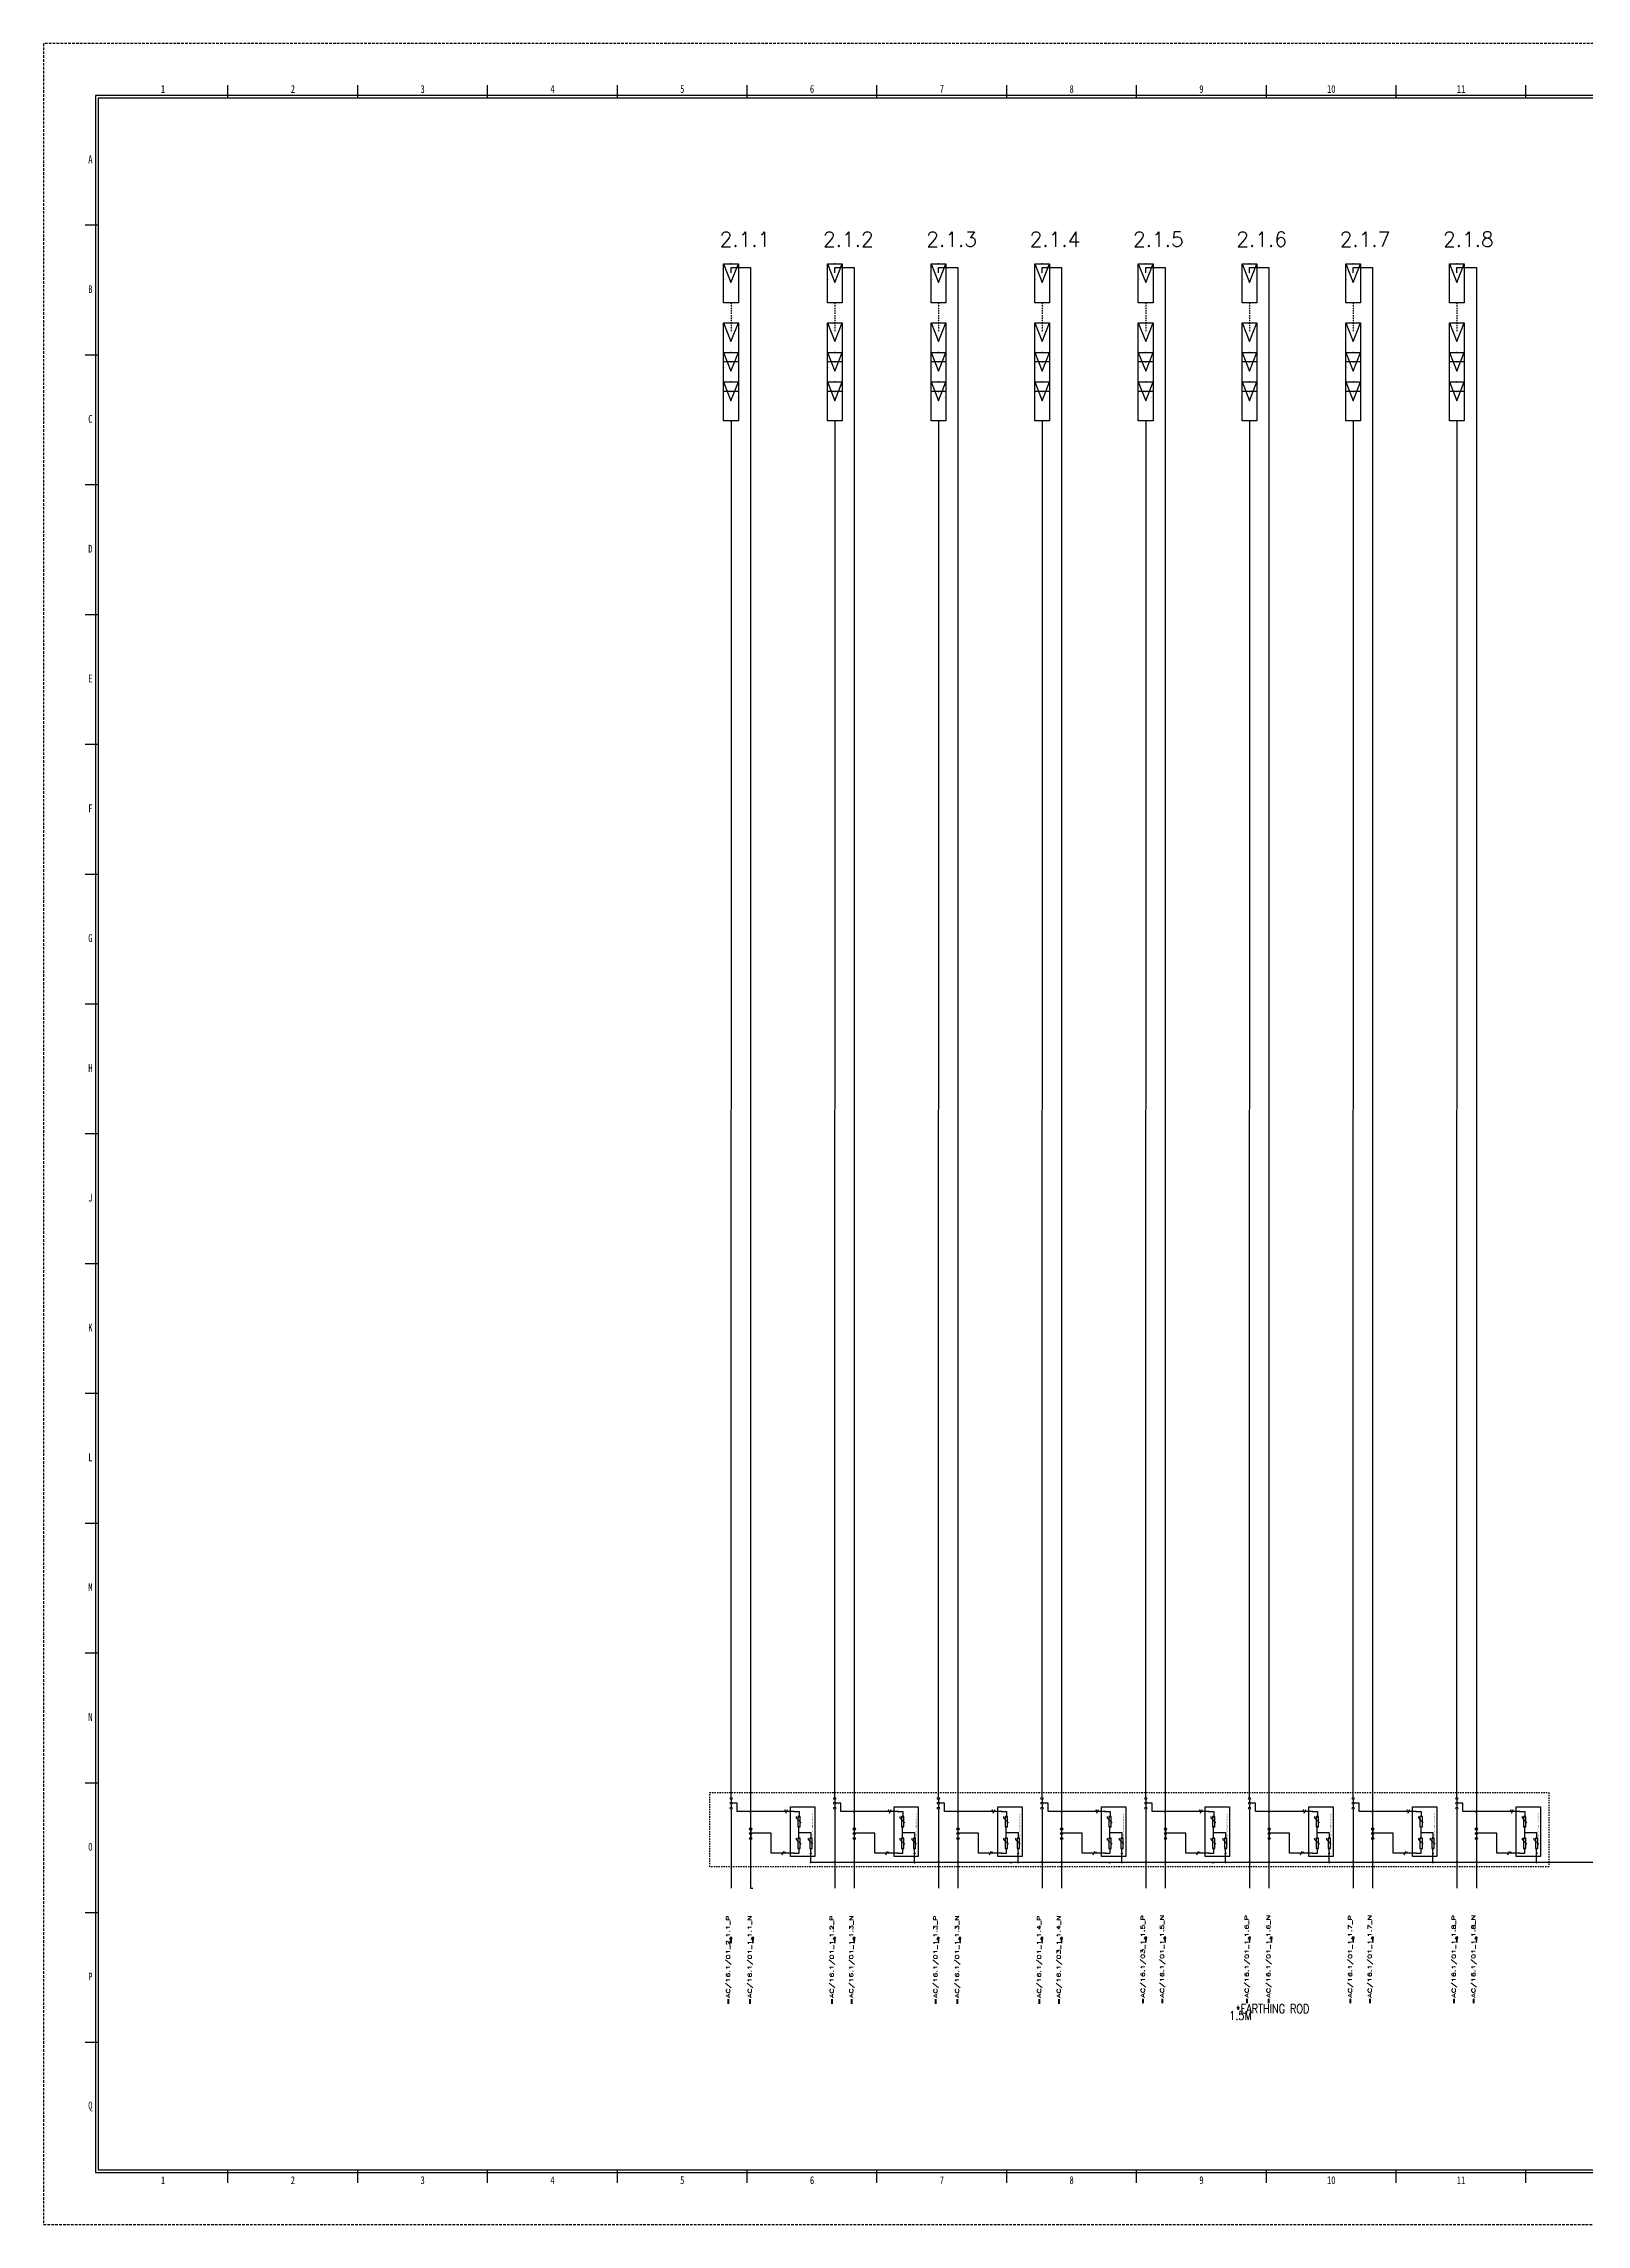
# Model space of a CAD drawing. Header units: inches. Extents: x 6 to 1968, y -75 to 125.
# Drawn here: x 1363.6 to 1505.1, y -75.2 to 124.9 of the extents above; entities that cross this region are included whole.
import ezdxf
from ezdxf.enums import TextEntityAlignment as Align

# ---------------------------------------------------------------- set-up
doc = ezdxf.new("R2010")
doc.units = ezdxf.units.IN
doc.header["$MEASUREMENT"] = 0
doc.linetypes.add('DASHEDX2', pattern=[1.5, 1, -0.5])
doc.linetypes.add('HIDDEN2', pattern=[0.1875, 0.125, -0.0625])
for name, color, linetype in [('COMMENT', 4, 'Continuous'), ('DESC', 1, 'Continuous'), ('GRN_10AWG', 3, 'Continuous'), ('GRN_12AWG', 3, 'Continuous'), ('GRY_20AWG', 9, 'Continuous'), ('LOCBOX', 92, 'HIDDEN2'), ('MISC', 2, 'Continuous'), ('RED_12AWG', 1, 'Continuous'), ('SYMS', 7, 'Continuous'), ('TAGS', 51, 'Continuous'), ('Title Block', 7, 'Continuous'), ('WIREREF', 61, 'Continuous'), ('ZUWAKU', 7, 'Continuous')]:
    doc.layers.add(name, color=color, linetype=linetype)
doc.styles.add('WD', font='romans.shx')
doc.styles.add('WD_IEC', font='isocp2.shx', dxfattribs={"width": 0.9, "height": 4})

# ---------------------------------------------------------------- blocks, each defined once
blk = doc.blocks.new('JIS_border_a0')
at = {"layer": 'ZUWAKU'}
for p, q in [((71, 819), (71, 824)), ((121, 819), (121, 824)), ((171, 819), (171, 824)), ((221, 819), (221, 824)), ((271, 819), (271, 824)), ((321, 819), (321, 824)), ((371, 819), (371, 824)), ((421, 819), (421, 824)), ((471, 819), (471, 824)), ((521, 819), (521, 824)), ((571, 819), (571, 824)), ((21, 770), (16, 770)), ((21, 720), (16, 720)), ((21, 670), (16, 670)), ((21, 620), (16, 620)), ((21, 570), (16, 570)), ((21, 520), (16, 520)), ((21, 470), (16, 470)), ((21, 420), (16, 420)), ((21, 370), (16, 370)), ((21, 320), (16, 320)), ((21, 270), (16, 270)), ((21, 220), (16, 220)), ((21, 170), (16, 170)), ((21, 120), (16, 120)), ((21, 70), (16, 70)), ((71, 16), (71, 21)), ((121, 16), (121, 21)), ((171, 16), (171, 21)), ((221, 16), (221, 21)), ((271, 16), (271, 21)), ((321, 16), (321, 21)), ((371, 16), (371, 21)), ((421, 16), (421, 21)), ((471, 16), (471, 21)), ((521, 16), (521, 21)), ((571, 16), (571, 21))]:
    blk.add_line(p, q, dxfattribs=at)
at = {"layer": 'ZUWAKU', "color": 5}
for p, q in [((20, 820), (20, 20)), ((1169, 820), (20, 820)), ((21, 819), (21, 21)), ((1168, 819), (21, 819)), ((20, 20), (1169, 20)), ((21, 21), (1168, 21)), ((594, 20), (594, 20))]:
    blk.add_line(p, q, dxfattribs=at)
at = {"layer": 'ZUWAKU', "color": 5, "linetype": 'DASHEDX2'}
blk.add_lwpolyline([(0, 0), (1188, 0), (1188, 840), (0, 840)], close=True, dxfattribs=at)
at = {"layer": 'COMMENT', "width": 0.8}
for s, p in [('1', (46, 822.5)), ('2', (96, 822.5)), ('3', (146, 822.5)), ('4', (196, 822.5)), ('5', (246, 822.5)), ('6', (296, 822.5)), ('7', (346, 822.5)), ('8', (396, 822.5)), ('9', (446, 822.5)), ('10', (496, 822.5)), ('11', (546, 822.5)), ('A', (18, 795.43)), ('B', (18, 745.43)), ('C', (18, 695.43)), ('D', (18, 645.43)), ('E', (18, 595.43)), ('F', (18, 545.43)), ('G', (18, 495.43)), ('H', (18, 445.43)), ('J', (18, 395.43)), ('K', (18, 345.43)), ('L', (18, 295.43)), ('M', (18, 245.43)), ('N', (18, 195.43)), ('O', (18, 145.43)), ('P', (18, 95.43)), ('Q', (18, 45.43)), ('1', (46, 17)), ('2', (96, 17)), ('3', (146, 17)), ('4', (196, 17)), ('5', (246, 17)), ('6', (296, 17)), ('7', (346, 17)), ('8', (396, 17)), ('9', (446, 17)), ('10', (496, 17)), ('11', (546, 17))]:
    blk.add_text(s, height=3, dxfattribs=at).set_placement(p, align=Align.MIDDLE)
blk = doc.blocks.new('HA1S4')
for points in [[(0, 0), (-0.031, 0), (0, -0.094), (0.031, 0), (0, 0)], [(0.016, -0.011), (-0.016, -0.011), (0, -0.058), (0.016, -0.011)]]:
    blk.add_lwpolyline(points)
at = {"style": 'WD', "flags": 1}
for tag, p in [('X2TERM01', (0, 0)), ('SIGCODE', (0.035, -0.083))]:
    blk.add_attdef(tag, p, '', height=0.01, dxfattribs=at)
at = {"style": 'WD', "width": 0.7}
for tag, p in [('XREF', (0.088, -0.062)), ('DESC1', (0.088, 0.113))]:
    blk.add_attdef(tag, p, '', height=0.125, dxfattribs=at)
at = {"style": 'WD', "width": 0.8, "flags": 8}
blk.add_attdef('WIRENO', text='', height=0.125, dxfattribs=at).set_placement((0, -0.259), align=Align.CENTER)
blk = doc.blocks.new('WDDOT')
for radius in [0.03, 0.0187, 0.00929]:
    blk.add_circle((0, 0), radius)
blk = doc.blocks.new('VGND2')
for p, q in [((0, -0.125), (0, 0)), ((0.09375, -0.125), (-0.09375, -0.125)), ((-0.0625, -0.171875), (0.0625, -0.171875)), ((-0.03125, -0.21875), (0.03125, -0.21875))]:
    blk.add_line(p, q)
at = {"style": 'WD', "flags": 1}
for tag in ['ASSYCODE', 'X2TERM01', 'CAT', 'FAMILY', 'MFG']:
    blk.add_attdef(tag, (0, 0), '', height=0.01, dxfattribs=at)
at = {"style": 'WD', "width": 0.8}
for tag, p in [('INST', (0.15625, 0.125)), ('LOC', (0.15625, -0.03125)), ('TAG1', (0.15625, -0.1875)), ('DESC1', (0.15625, -0.34375)), ('DESC2', (0.15625, -0.5))]:
    blk.add_attdef(tag, text='', height=0.125, dxfattribs=at).set_placement(p, align=Align.MIDDLE_LEFT)
blk = doc.blocks.new('HT0_01')
for p, q in [((-0.0625, 0.0625), (0.0625, 0.0625)), ((-0.0625, -0.0625), (-0.0625, 0.0625)), ((0.0625, 0.0625), (0.0625, -0.0625)), ((0.0625, -0.0625), (-0.0625, -0.0625))]:
    blk.add_line(p, q)
at = {"style": 'WD', "flags": 1}
for tag, p in [('X4TERM01', (-0.0625, 0)), ('X2TERM01', (0, 0.0625)), ('X1TERM01', (0.0625, 0)), ('X8TERM01', (0, -0.0625))]:
    blk.add_attdef(tag, p, '', height=0.01, dxfattribs=at)
blk = doc.blocks.new('PVM')
at = {"color": 5}
for p, q in [((2.64, 1), (1.37, 0.5)), ((1.37, 0.5), (2.64, 0))]:
    blk.add_line(p, q, dxfattribs=at)
blk.add_lwpolyline([(0, 1), (2.64, 1), (2.64, 0), (0, 0)], close=True, dxfattribs=at)
at = {"layer": 'SYMS', "color": 5, "xscale": 0.3699338068975089, "yscale": 0.3699338068975089, "zscale": 0.3699338068975089}
for p in [(0, 0.5), (2.64, 0.5)]:
    blk.add_blockref('HT0_01', p, dxfattribs=at)
at = {"color": 5, "char_height": 0.065, "attachment_point": 1}
for s, insert, rotation in [('+', (1.62, 0.88), 180), ('-', (1.57, 0.07), 90)]:
    blk.add_mtext_dynamic_manual_height_columns(s, width=0.0989, gutter_width=0.325, heights=[0], dxfattribs=dict(at, insert=insert, rotation=rotation))
blk = doc.blocks.new('HT0_02')
blk.add_circle((0, 0), 0.0699)
at = {"style": 'WD', "flags": 1}
for tag, p in [('X4TERM01', (-0.07, 0)), ('X2TERM01', (0, 0.07)), ('X1TERM01', (0.07, 0)), ('X8TERM01', (0, -0.07))]:
    blk.add_attdef(tag, p, '', height=0.01, dxfattribs=at)
blk = doc.blocks.new('HGND4')
for p, q in [((0, 0), (10, 0)), ((10, -4), (10, 4)), ((11, -2), (11, 2)), ((12, -1), (12, 1))]:
    blk.add_line(p, q)
blk.add_circle((10, 0), 5)
at = {"style": 'WD_IEC'}
for tag, p in [('TAG1', (2, 5)), ('INST', (2, 12)), ('LOC', (2, 8))]:
    blk.add_attdef(tag, text='', height=2.5, dxfattribs=at).set_placement(p, align=Align.RIGHT)
at = {"style": 'WD_IEC', "flags": 1}
blk.add_attdef('X4TERM01', (0, 0), '', height=0.32, dxfattribs=at)
blk = doc.blocks.new('VT0_05')
blk.add_lwpolyline([(0.1, -0.1), (0, 0.1), (-0.1, -0.1)], close=True)
at = {"style": 'WD', "flags": 1}
for tag, p in [('X2TERM01', (0, 0.1)), ('X1TERM01', (0, 0)), ('X4TERM01', (0, 0)), ('X8TERM01', (0, -0.1))]:
    blk.add_attdef(tag, p, '', height=0.01, dxfattribs=at)
blk = doc.blocks.new('Lightening Surge Arrestor')
at = {"color": 7}
for p, q in [((0.5, 2.92), (0.5, 2.83)), ((0.5, 2.83), (0.83, 2.5)), ((0.5, 1.46), (0.5, 1.37)), ((0.5, 1.37), (0.83, 1.04)), ((1.31, 1.46), (1.31, 1.37)), ((1.31, 1.37), (1.63, 1.04))]:
    blk.add_line(p, q, dxfattribs=at)
for points in [[(0.11, 3.57), (1.75, 3.57), (1.75, 0.22), (0.11, 0.22)], [(0.77, 2.92), (0.61, 2.92), (0.61, 2.23), (0.77, 2.23)], [(0.77, 1.46), (0.61, 1.46), (0.61, 0.76), (0.77, 0.76)], [(1.57, 1.46), (1.42, 1.46), (1.42, 0.76), (1.57, 0.76)]]:
    blk.add_lwpolyline(points, close=True, dxfattribs=at)
at = {"layer": 'GRY_20AWG', "color": 7}
blk.add_line((1.49, 0.5), (1.49, 0.47), dxfattribs=at)
at = {"layer": 'RED_12AWG', "color": 7}
for p, q in [((0.38, 3.25), (0.69, 3.25)), ((0.69, 3.25), (0.69, 2.93)), ((0.69, 2.92), (0.68, 2.92)), ((0.68, 1.46), (0.68, 2.23)), ((0.68, 1.83), (1.49, 1.83)), ((1.49, 1.83), (1.49, 1.47)), ((0.69, 1.46), (0.68, 1.46)), ((0.69, 0.43), (0.69, 0.77)), ((1.49, 0.5), (1.49, 0.76))]:
    blk.add_line(p, q, dxfattribs=at)
at = {"layer": 'RED_12AWG', "color": 0}
blk.add_line((0.38, 0.43), (0.69, 0.43), dxfattribs=at)
at = {"layer": 'SYMS', "color": 7}
for name, p, xscale, yscale, zscale in [('HT0_02', (0.36, 3.25), 0.3314421991292846, 0.3314421991292846, 0.3314421991292846), ('VT0_05', (0.69, 2.92), 0.1052161047490845, 0.1052161047490845, 0.1052161047490845), ('VT0_05', (0.69, 1.46), 0.1052161047490845, 0.1052161047490845, 0.1052161047490845), ('HT0_02', (0.69, 1.46), 0.01504368401050088, 0.01504368401050088, 0.01504368401050088), ('VT0_05', (1.49, 1.46), 0.1052161047490845, 0.1052161047490845, 0.1052161047490845)]:
    blk.add_blockref(name, p, dxfattribs=dict(at, xscale=xscale, yscale=yscale, zscale=zscale))
at = {"layer": 'SYMS', "color": 7, "xscale": -0.1052161047490845, "yscale": 0.1052161047490845, "zscale": 0.1052161047490845, "rotation": 180}
for p in [(0.69, 2.23), (0.69, 0.77), (1.49, 0.77)]:
    blk.add_blockref('VT0_05', p, dxfattribs=at)
at = {"layer": 'SYMS', "xscale": 0.3314421991292846, "yscale": 0.3314421991292846, "zscale": 0.3314421991292846}
blk.add_blockref('HT0_02', (0.36, 0.43), dxfattribs=at)
at = {"layer": 'SYMS', "color": 7}
ref = blk.add_blockref('HGND4', (1.49, 0.47), dxfattribs=dict(at, xscale=0.005, yscale=0.005, zscale=0.005, rotation=270))
ref.add_attrib('TAG1', 'PE', dxfattribs={"layer": 'TAGS', "height": 0.0125, "rotation": 270, "style": 'WD_IEC'}).set_placement((1.51, 0.46), align=Align.RIGHT)
at = {"color": 7, "insert": (1.57, 1.49), "char_height": 0.065, "attachment_point": 1, "rotation": 90}
blk.add_mtext_dynamic_manual_height_columns('YCS6-C-T1/T2-1000DC-PV/20KA-40KA', width=1.8749, gutter_width=0.325, heights=[0], dxfattribs=at)
at = {"color": 7}
for tag, p in [('+', (0.45, 3.31)), ('-', (0.46, 0.49))]:
    blk.add_attdef(tag, p, '', height=0.065, dxfattribs=at)
blk.add_attdef('YCS6-C-T1/T2-1000DC-PV/20KA-40KA', (1.65, 1.49), '', height=0.065, rotation=90, dxfattribs=at)
blk = doc.blocks.new('VT0_02')
blk.add_circle((0, 0), 0.0699)
at = {"style": 'WD', "flags": 1}
for tag, p in [('X4TERM01', (-0.07, 0)), ('X2TERM01', (0, 0.07)), ('X1TERM01', (0.07, 0)), ('X8TERM01', (0, -0.07))]:
    blk.add_attdef(tag, p, '', height=0.01, dxfattribs=at)
blk = doc.blocks.new('HW01')
for p, q in [((0.06, 0.12), (-0.06, -0.12)), ((0.03, 0), (-0.03, 0))]:
    blk.add_line(p, q)
at = {"style": 'WD', "width": 0.8}
blk.add_attdef('TAG1', text='', height=0.125, dxfattribs=at).set_placement((-0.03, 0.03), align=Align.RIGHT)
at = {"style": 'WD', "width": 0.7, "flags": 1}
for tag, p in [('INST', (0, 0.36)), ('LOC', (0, 0.19)), ('DESC1', (0, -0.46)), ('DESC2', (0, -0.61)), ('XREF', (0, -0.3))]:
    blk.add_attdef(tag, text='', height=0.125, dxfattribs=at).set_placement(p, align=Align.CENTER)
at = {"style": 'WD', "flags": 1}
for tag, p in [('X4TERM01', (-0.03, 0)), ('X1TERM01', (0.03, 0))]:
    blk.add_attdef(tag, p, '', height=0.0125, dxfattribs=at)
at = {"linetype": 'Continuous', "style": 'WD', "flags": 9}
blk.add_attdef('ASSYCODE', text='', height=0.01, dxfattribs=at).set_placement((0.03, 0.04), align=Align.CENTER)
at = {"style": 'WD'}
for tag, p in [('X2LINK', (0, 0.12)), ('X8LINK', (0, -0.12))]:
    blk.add_attdef(tag, p, '', height=0.01, dxfattribs=at)
at = {"style": 'WD', "flags": 9}
blk.add_attdef('FAMILY', text='', height=0.01, dxfattribs=at).set_placement((0.02, 0.12), align=Align.CENTER)
at = {"style": 'WD', "width": 0.8}
blk.add_attdef('RATING1', (0.09, 0.03), '', height=0.125, dxfattribs=at)
at = {"style": 'WD', "width": 0.8, "flags": 1}
blk.add_attdef('MFG', text='', height=0.0938, dxfattribs=at).set_placement((-0.12, -0.03), align=Align.TOP_RIGHT)
blk.add_attdef('CAT', text='', height=0.0938, dxfattribs=at).set_placement((0.03, -0.03), align=Align.TOP_LEFT)

msp = doc.modelspace()

# ---------------------------------------------------------------- linework, layer by layer
at = {"layer": 'GRN_10AWG'}
for p, q in [((1443.48, -41.99), (1443.48, -41.17)), ((1453, -41.99), (1453, -41.17)), ((1462.51, -41.99), (1462.51, -41.17)), ((1481.53, -41.99), (1481.53, -41.17)), ((1509.33, -41.97), (1495.09, -41.97))]:
    msp.add_line(p, q, dxfattribs=at)
at = {"layer": 'GRN_10AWG', "color": 7}
for p, q in [((1472.02, -41.99), (1472.02, -41.17)), ((1491.05, -41.99), (1491.05, -41.17)), ((1500.56, -41.99), (1500.56, -41.17))]:
    msp.add_line(p, q, dxfattribs=at)
at = {"layer": 'GRN_12AWG'}
for p, q in [((1433.97, -41.97), (1433.97, -41.16)), ((1434.13, -41.97), (1433.97, -41.97)), ((1436.09, -41.97), (1434.13, -41.97)), ((1437.89, -41.97), (1436.23, -41.97)), ((1445.6, -41.97), (1438.02, -41.97)), ((1447.4, -41.97), (1445.74, -41.97)), ((1455.12, -41.97), (1447.53, -41.97)), ((1464.63, -41.97), (1457.05, -41.97)), ((1466.42, -41.97), (1464.76, -41.97)), ((1474.14, -41.97), (1466.56, -41.97)), ((1475.93, -41.97), (1474.28, -41.97)), ((1483.65, -41.97), (1476.07, -41.97)), ((1485.45, -41.97), (1483.79, -41.97)), ((1493.17, -41.97), (1485.58, -41.97)), ((1494.96, -41.97), (1493.3, -41.97))]:
    msp.add_line(p, q, dxfattribs=at)
at = {"layer": 'GRN_12AWG', "color": 7}
msp.add_line((1456.91, -41.97), (1455.25, -41.97), dxfattribs=at)
at = {"layer": 'GRN_12AWG'}
for centre in [(1436.16, -41.97), (1437.95, -41.97), (1445.67, -41.97), (1447.47, -41.97), (1464.7, -41.97), (1466.49, -41.97), (1474.21, -41.97), (1476, -41.97), (1483.72, -41.97), (1485.51, -41.97), (1493.23, -41.97)]:
    msp.add_arc(centre, 0.0677, 0, 180, dxfattribs=at)
at = {"layer": 'GRN_12AWG', "color": 7}
for centre in [(1455.18, -41.97), (1456.98, -41.97), (1495.03, -41.97)]:
    msp.add_arc(centre, 0.0677, 0, 180, dxfattribs=at)
at = {"layer": 'LOCBOX', "color": 7}
msp.add_lwpolyline([(1424.69, -35.56), (1501.68, -35.56), (1501.68, -42.37), (1424.69, -42.37)], close=True, dxfattribs=at)
at = {"layer": 'RED_12AWG', "color": 7}
for p, q in [((1426.65, 103.85), (1426.65, 104.35)), ((1426.65, 104.35), (1428.44, 104.35)), ((1436.16, 103.85), (1436.16, 104.35)), ((1436.16, 104.35), (1437.95, 104.35)), ((1445.67, 103.85), (1445.67, 104.35)), ((1445.67, 104.35), (1447.47, 104.35)), ((1455.18, 103.85), (1455.18, 104.35)), ((1455.18, 104.35), (1456.98, 104.35)), ((1464.7, 103.85), (1464.7, 104.35)), ((1464.7, 104.35), (1466.49, 104.35)), ((1474.21, 103.85), (1474.21, 104.35)), ((1474.21, 104.35), (1476, 104.35)), ((1483.72, 103.85), (1483.72, 104.35)), ((1483.72, 104.35), (1485.51, 104.35)), ((1493.23, 103.85), (1493.23, 104.35)), ((1493.23, 104.35), (1495.03, 104.35)), ((1426.65, -36.21), (1426.65, -36.44)), ((1426.65, -36.63), (1426.65, -36.91)), ((1426.65, -37.09), (1426.65, -44.33)), ((1427.22, -36.55), (1426.74, -36.55)), ((1427.22, -37.31), (1427.22, -36.55)), ((1431.68, -37.31), (1427.22, -37.31)), ((1428.44, -37.38), (1428.44, -44.33)), ((1432.44, -37.31), (1431.76, -37.31)), ((1436.16, -36.21), (1436.16, -36.44)), ((1436.16, -36.63), (1436.16, -36.91)), ((1436.16, -37.09), (1436.16, -44.33)), ((1436.73, -36.55), (1436.25, -36.55)), ((1436.73, -37.31), (1436.73, -36.55)), ((1441.19, -37.31), (1436.73, -37.31)), ((1437.95, -37.38), (1437.95, -44.33)), ((1441.95, -37.31), (1441.28, -37.31)), ((1445.67, -36.21), (1445.67, -36.44)), ((1445.67, -36.63), (1445.67, -36.91)), ((1445.67, -37.09), (1445.67, -44.33)), ((1446.24, -36.55), (1445.77, -36.55)), ((1446.24, -37.31), (1446.24, -36.55)), ((1450.7, -37.31), (1446.24, -37.31)), ((1447.47, -37.38), (1447.47, -44.33)), ((1451.46, -37.31), (1450.79, -37.31)), ((1455.18, -36.21), (1455.18, -36.44)), ((1455.18, -36.63), (1455.18, -36.91)), ((1455.18, -37.09), (1455.18, -44.33)), ((1455.75, -36.55), (1455.28, -36.55)), ((1455.75, -37.31), (1455.75, -36.55)), ((1460.22, -37.31), (1455.75, -37.31)), ((1456.98, -37.38), (1456.98, -44.33)), ((1460.97, -37.31), (1460.3, -37.31)), ((1464.7, -36.21), (1464.7, -36.44)), ((1464.7, -36.63), (1464.7, -36.91)), ((1464.7, -37.09), (1464.7, -44.33)), ((1465.27, -36.55), (1464.79, -36.55)), ((1465.27, -37.31), (1465.27, -36.55)), ((1469.73, -37.31), (1465.27, -37.31)), ((1466.49, -37.38), (1466.49, -44.33)), ((1470.49, -37.31), (1469.81, -37.31)), ((1474.21, -36.21), (1474.21, -36.44)), ((1474.21, -36.63), (1474.21, -36.91)), ((1474.21, -37.09), (1474.21, -44.33)), ((1474.78, -36.55), (1474.3, -36.55)), ((1474.78, -37.31), (1474.78, -36.55)), ((1479.24, -37.31), (1474.78, -37.31)), ((1476, -37.38), (1476, -44.33)), ((1480, -37.31), (1479.33, -37.31)), ((1483.72, -36.21), (1483.72, -36.44)), ((1483.72, -36.63), (1483.72, -36.91)), ((1483.72, -37.09), (1483.72, -44.33)), ((1484.29, -36.55), (1483.82, -36.55)), ((1484.29, -37.31), (1484.29, -36.55)), ((1488.75, -37.31), (1484.29, -37.31)), ((1485.51, -37.38), (1485.51, -44.33)), ((1489.51, -37.31), (1488.84, -37.31)), ((1493.23, -36.21), (1493.23, -36.44)), ((1493.23, -36.63), (1493.23, -36.91)), ((1493.23, -37.09), (1493.23, -44.33)), ((1493.8, -36.55), (1493.33, -36.55)), ((1493.8, -37.31), (1493.8, -36.55)), ((1498.27, -37.31), (1493.8, -37.31)), ((1495.03, -37.38), (1495.03, -44.33)), ((1499.02, -37.31), (1498.35, -37.31)), ((1428.45, -39), (1428.45, -39.23)), ((1428.45, -39.42), (1428.45, -39.7)), ((1430.33, -39.29), (1428.54, -39.29)), ((1430.33, -41.14), (1430.33, -39.29)), ((1439.84, -39.29), (1438.05, -39.29)), ((1439.84, -41.14), (1439.84, -39.29)), ((1447.47, -39), (1447.47, -39.23)), ((1447.47, -39.42), (1447.47, -39.7)), ((1449.35, -39.29), (1447.57, -39.29)), ((1449.35, -41.14), (1449.35, -39.29)), ((1456.98, -39), (1456.98, -39.23)), ((1456.98, -39.42), (1456.98, -39.7)), ((1458.87, -39.29), (1457.08, -39.29)), ((1458.87, -41.14), (1458.87, -39.29)), ((1466.5, -39), (1466.5, -39.23)), ((1466.5, -39.42), (1466.5, -39.7)), ((1468.38, -39.29), (1466.59, -39.29)), ((1468.38, -41.14), (1468.38, -39.29)), ((1476.01, -39), (1476.01, -39.23)), ((1476.01, -39.42), (1476.01, -39.7)), ((1477.89, -39.29), (1476.1, -39.29)), ((1477.89, -41.14), (1477.89, -39.29)), ((1485.52, -39), (1485.52, -39.23)), ((1485.52, -39.42), (1485.52, -39.7)), ((1487.4, -39.29), (1485.62, -39.29)), ((1487.4, -41.14), (1487.4, -39.29)), ((1495.03, -39), (1495.03, -39.23)), ((1495.03, -39.42), (1495.03, -39.7)), ((1496.91, -39.29), (1495.13, -39.29)), ((1496.91, -41.14), (1496.91, -39.29)), ((1431.34, -41.14), (1430.33, -41.14)), ((1432.44, -41.14), (1431.42, -41.14)), ((1440.85, -41.14), (1439.84, -41.14)), ((1441.95, -41.14), (1440.94, -41.14)), ((1450.37, -41.14), (1449.35, -41.14)), ((1451.46, -41.14), (1450.45, -41.14)), ((1459.88, -41.14), (1458.87, -41.14)), ((1460.97, -41.14), (1459.96, -41.14)), ((1469.39, -41.14), (1468.38, -41.14)), ((1470.49, -41.14), (1469.47, -41.14)), ((1478.9, -41.14), (1477.89, -41.14)), ((1480, -41.14), (1478.99, -41.14)), ((1488.41, -41.14), (1487.4, -41.14)), ((1489.51, -41.14), (1488.5, -41.14)), ((1497.93, -41.14), (1496.91, -41.14)), ((1499.02, -41.14), (1498.01, -41.14)), ((1428.44, -44.33), (1428.64, -44.33))]:
    msp.add_line(p, q, dxfattribs=at)
at = {"layer": 'RED_12AWG', "color": 7, "ltscale": 2}
for p, q in [((1428.44, 104.35), (1428.44, -37.25)), ((1437.95, 104.35), (1437.95, -37.25)), ((1447.47, 104.35), (1447.47, -37.25)), ((1456.98, 104.35), (1456.98, -37.25)), ((1466.49, 104.35), (1466.49, -37.25)), ((1476, 104.35), (1476, -37.25)), ((1485.51, 104.35), (1485.51, -37.25)), ((1495.03, 104.35), (1495.03, -37.25)), ((1426.65, 90.24), (1426.62, -36.03)), ((1436.16, 90.24), (1436.13, -36.03)), ((1445.67, 90.24), (1445.64, -36.03)), ((1455.18, 90.24), (1455.15, -36.03)), ((1464.7, 90.24), (1464.66, -36.03)), ((1474.21, 90.24), (1474.18, -36.03)), ((1483.72, 90.24), (1483.69, -36.03)), ((1493.23, 90.24), (1493.2, -36.03)), ((1428.44, 27.5), (1428.44, -37.25)), ((1437.95, 27.5), (1437.95, -37.25)), ((1426.62, 13.39), (1426.62, -36.03)), ((1436.13, 13.39), (1436.13, -36.03))]:
    msp.add_line(p, q, dxfattribs=at)
at = {"layer": 'RED_12AWG', "color": 7, "linetype": 'HIDDEN2'}
for p, q in [((1426.65, 101.11), (1426.65, 98.4)), ((1436.16, 101.11), (1436.16, 98.4)), ((1445.67, 101.11), (1445.67, 98.4)), ((1455.18, 101.11), (1455.18, 98.4)), ((1464.7, 101.11), (1464.7, 98.4)), ((1474.21, 101.11), (1474.21, 98.4)), ((1483.72, 101.11), (1483.72, 98.4)), ((1493.23, 101.11), (1493.23, 98.4))]:
    msp.add_line(p, q, dxfattribs=at)
at = {"layer": 'RED_12AWG', "color": 7}
for centre in [(1428.44, -37.31), (1437.95, -37.31), (1447.47, -37.31), (1456.98, -37.31), (1466.49, -37.31), (1476, -37.31), (1485.51, -37.31), (1495.03, -37.31)]:
    msp.add_arc(centre, 0.0677, 90, 270, dxfattribs=at)

# ---------------------------------------------------------------- block references
at = {"xscale": 0.2381753094695285, "yscale": 0.2381753094695285, "zscale": 0.2381753094695285}
msp.add_blockref('JIS_border_a0', (1363.58, -75.18), dxfattribs=at)
at = {"layer": 'RED_12AWG', "color": 7, "xscale": 1.354493793604415, "yscale": 1.354493793604415, "zscale": 1.354493793604415}
for name, p in [('VT0_02', (1426.65, -36.12)), ('VT0_02', (1426.65, -36.53)), ('VT0_02', (1426.65, -37)), ('Lightening Surge Arrestor', (1431.95, -41.72)), ('VT0_02', (1436.16, -36.12)), ('VT0_02', (1436.16, -36.53)), ('VT0_02', (1436.16, -37)), ('Lightening Surge Arrestor', (1441.46, -41.72)), ('VT0_02', (1445.67, -36.12)), ('VT0_02', (1445.67, -36.53)), ('VT0_02', (1445.67, -37)), ('Lightening Surge Arrestor', (1450.98, -41.72)), ('VT0_02', (1455.18, -36.12)), ('VT0_02', (1455.18, -36.53)), ('VT0_02', (1455.18, -37)), ('Lightening Surge Arrestor', (1460.49, -41.72)), ('VT0_02', (1464.7, -36.12)), ('VT0_02', (1464.7, -36.53)), ('VT0_02', (1464.7, -37)), ('Lightening Surge Arrestor', (1470, -41.72)), ('VT0_02', (1474.21, -36.12)), ('VT0_02', (1474.21, -36.53)), ('VT0_02', (1474.21, -37)), ('Lightening Surge Arrestor', (1479.51, -41.72)), ('VT0_02', (1483.72, -36.12)), ('VT0_02', (1483.72, -36.53)), ('VT0_02', (1483.72, -37)), ('Lightening Surge Arrestor', (1489.03, -41.72)), ('VT0_02', (1493.23, -36.12)), ('VT0_02', (1493.23, -36.53)), ('VT0_02', (1493.23, -37)), ('Lightening Surge Arrestor', (1498.54, -41.72)), ('VT0_02', (1428.45, -38.91)), ('VT0_02', (1428.45, -39.32)), ('VT0_02', (1428.45, -39.79)), ('VT0_02', (1437.96, -38.91)), ('VT0_02', (1437.96, -39.32)), ('VT0_02', (1437.96, -39.79)), ('VT0_02', (1447.47, -38.91)), ('VT0_02', (1447.47, -39.32)), ('VT0_02', (1447.47, -39.79)), ('VT0_02', (1456.98, -38.91)), ('VT0_02', (1456.98, -39.32)), ('VT0_02', (1456.98, -39.79)), ('VT0_02', (1466.5, -38.91)), ('VT0_02', (1466.5, -39.32)), ('VT0_02', (1466.5, -39.79)), ('VT0_02', (1476.01, -38.91)), ('VT0_02', (1476.01, -39.32)), ('VT0_02', (1476.01, -39.79)), ('VT0_02', (1485.52, -38.91)), ('VT0_02', (1485.52, -39.32)), ('VT0_02', (1485.52, -39.79)), ('VT0_02', (1495.03, -38.91)), ('VT0_02', (1495.03, -39.32)), ('VT0_02', (1495.03, -39.79)), ('WDDOT', (1443.48, -41.99)), ('WDDOT', (1452.31, -41.99)), ('WDDOT', (1461.37, -41.99)), ('WDDOT', (1470.88, -41.99))]:
    msp.add_blockref(name, p, dxfattribs=at)
at = {"layer": 'RED_12AWG', "color": 7}
ref = msp.add_blockref('HW01', (1431.72, -37.31), dxfattribs=dict(at, xscale=1.354493793604415, yscale=1.354493793604415, zscale=1.354493793604415))
ref.add_attrib('TAG1', '+', dxfattribs={"layer": 'TAGS', "height": 0.169, "style": 'WD', "width": 0.8}).set_placement((1431.68, -37.27), align=Align.RIGHT)
ref = msp.add_blockref('HW01', (1441.23, -37.31), dxfattribs=dict(at, xscale=1.354493793604415, yscale=1.354493793604415, zscale=1.354493793604415))
ref.add_attrib('TAG1', '+', dxfattribs={"layer": 'TAGS', "height": 0.169, "style": 'WD', "width": 0.8}).set_placement((1441.19, -37.27), align=Align.RIGHT)
ref = msp.add_blockref('HW01', (1450.75, -37.31), dxfattribs=dict(at, xscale=1.354493793604415, yscale=1.354493793604415, zscale=1.354493793604415))
ref.add_attrib('TAG1', '+', dxfattribs={"layer": 'TAGS', "height": 0.169, "style": 'WD', "width": 0.8}).set_placement((1450.7, -37.27), align=Align.RIGHT)
ref = msp.add_blockref('HW01', (1460.26, -37.31), dxfattribs=dict(at, xscale=1.354493793604415, yscale=1.354493793604415, zscale=1.354493793604415))
ref.add_attrib('TAG1', '+', dxfattribs={"layer": 'TAGS', "height": 0.169, "style": 'WD', "width": 0.8}).set_placement((1460.22, -37.27), align=Align.RIGHT)
ref = msp.add_blockref('HW01', (1469.77, -37.31), dxfattribs=dict(at, xscale=1.354493793604415, yscale=1.354493793604415, zscale=1.354493793604415))
ref.add_attrib('TAG1', '+', dxfattribs={"layer": 'TAGS', "height": 0.169, "style": 'WD', "width": 0.8}).set_placement((1469.73, -37.27), align=Align.RIGHT)
ref = msp.add_blockref('HW01', (1479.28, -37.31), dxfattribs=dict(at, xscale=1.354493793604415, yscale=1.354493793604415, zscale=1.354493793604415))
ref.add_attrib('TAG1', '+', dxfattribs={"layer": 'TAGS', "height": 0.169, "style": 'WD', "width": 0.8}).set_placement((1479.24, -37.27), align=Align.RIGHT)
ref = msp.add_blockref('HW01', (1488.8, -37.31), dxfattribs=dict(at, xscale=1.354493793604415, yscale=1.354493793604415, zscale=1.354493793604415))
ref.add_attrib('TAG1', '+', dxfattribs={"layer": 'TAGS', "height": 0.169, "style": 'WD', "width": 0.8}).set_placement((1488.75, -37.27), align=Align.RIGHT)
ref = msp.add_blockref('HW01', (1498.31, -37.31), dxfattribs=dict(at, xscale=1.354493793604415, yscale=1.354493793604415, zscale=1.354493793604415))
ref.add_attrib('TAG1', '+', dxfattribs={"layer": 'TAGS', "height": 0.169, "style": 'WD', "width": 0.8}).set_placement((1498.27, -37.27), align=Align.RIGHT)
ref = msp.add_blockref('HW01', (1431.38, -41.14), dxfattribs=dict(at, xscale=1.354493793604415, yscale=1.354493793604415, zscale=1.354493793604415))
ref.add_attrib('RATING1', '-', (1431.51, -41.1), dxfattribs={"layer": 'MISC', "height": 0.169, "style": 'WD', "width": 0.8})
ref = msp.add_blockref('HW01', (1440.9, -41.14), dxfattribs=dict(at, xscale=1.354493793604415, yscale=1.354493793604415, zscale=1.354493793604415))
ref.add_attrib('RATING1', '-', (1441.02, -41.1), dxfattribs={"layer": 'MISC', "height": 0.169, "style": 'WD', "width": 0.8})
ref = msp.add_blockref('HW01', (1450.41, -41.14), dxfattribs=dict(at, xscale=1.354493793604415, yscale=1.354493793604415, zscale=1.354493793604415))
ref.add_attrib('RATING1', '-', (1450.53, -41.1), dxfattribs={"layer": 'MISC', "height": 0.169, "style": 'WD', "width": 0.8})
ref = msp.add_blockref('HW01', (1459.92, -41.14), dxfattribs=dict(at, xscale=1.354493793604415, yscale=1.354493793604415, zscale=1.354493793604415))
ref.add_attrib('RATING1', '-', (1460.05, -41.1), dxfattribs={"layer": 'MISC', "height": 0.169, "style": 'WD', "width": 0.8})
ref = msp.add_blockref('HW01', (1469.43, -41.14), dxfattribs=dict(at, xscale=1.354493793604415, yscale=1.354493793604415, zscale=1.354493793604415))
ref.add_attrib('RATING1', '-', (1469.56, -41.1), dxfattribs={"layer": 'MISC', "height": 0.169, "style": 'WD', "width": 0.8})
ref = msp.add_blockref('HW01', (1478.94, -41.14), dxfattribs=dict(at, xscale=1.354493793604415, yscale=1.354493793604415, zscale=1.354493793604415))
ref.add_attrib('RATING1', '-', (1479.07, -41.1), dxfattribs={"layer": 'MISC', "height": 0.169, "style": 'WD', "width": 0.8})
ref = msp.add_blockref('HW01', (1488.46, -41.14), dxfattribs=dict(at, xscale=1.354493793604415, yscale=1.354493793604415, zscale=1.354493793604415))
ref.add_attrib('RATING1', '-', (1488.58, -41.1), dxfattribs={"layer": 'MISC', "height": 0.169, "style": 'WD', "width": 0.8})
ref = msp.add_blockref('HW01', (1497.97, -41.14), dxfattribs=dict(at, xscale=1.354493793604415, yscale=1.354493793604415, zscale=1.354493793604415))
ref.add_attrib('RATING1', '-', (1498.1, -41.1), dxfattribs={"layer": 'MISC', "height": 0.169, "style": 'WD', "width": 0.8})
at = {"layer": 'RED_12AWG', "color": 1}
ref = msp.add_blockref('HA1S4', (1426.65, -48.87), dxfattribs=dict(at, xscale=2.70898758720883, yscale=5.41797517441766, zscale=1.354493793604415))
ref.add_attrib('WIRENO', '=AC/16.1/01_2.1.1_P', dxfattribs={"layer": 'WIREREF', "color": 0, "height": 0.3386, "rotation": 90, "style": 'WD', "width": 1.6, "flags": 8}).set_placement((1426.65, -55.03), align=Align.BOTTOM_LEFT)
ref = msp.add_blockref('HA1S4', (1428.64, -48.87), dxfattribs=dict(at, xscale=2.70898758720883, yscale=5.41797517441766, zscale=1.354493793604415))
ref.add_attrib('WIRENO', '=AC/16.1/01_1.1.1_N', dxfattribs={"layer": 'WIREREF', "color": 0, "height": 0.3386, "rotation": 90, "style": 'WD', "width": 1.6, "flags": 8}).set_placement((1428.64, -55.03), align=Align.BOTTOM_LEFT)
at = {"layer": 'SYMS', "color": 7, "xscale": 1.354493793604415, "yscale": 1.354493793604415, "zscale": 1.354493793604415, "rotation": 90}
for p in [(1427.32, 101.11), (1436.84, 101.11), (1446.35, 101.11), (1455.86, 101.11), (1465.37, 101.11), (1474.89, 101.11), (1484.4, 101.11), (1493.91, 101.11), (1427.32, 95.69), (1436.84, 95.69), (1446.35, 95.69), (1455.86, 95.69), (1465.37, 95.69), (1474.89, 95.69), (1484.4, 95.69), (1493.91, 95.69), (1427.32, 92.98), (1436.84, 92.98), (1446.35, 92.98), (1455.86, 92.98), (1465.37, 92.98), (1474.89, 92.98), (1484.4, 92.98), (1493.91, 92.98), (1427.32, 90.27), (1436.84, 90.27), (1446.35, 90.27), (1455.86, 90.27), (1465.37, 90.27), (1474.89, 90.27), (1484.4, 90.27), (1493.91, 90.27)]:
    msp.add_blockref('PVM', p, dxfattribs=at)
at = {"layer": 'SYMS', "xscale": 1.354493793604415, "yscale": 1.354493793604415, "zscale": 1.354493793604415}
msp.add_blockref('WDDOT', (1433.97, -41.97), dxfattribs=at)
at = {"layer": 'SYMS', "color": 7, "xscale": 1.354493793604415, "yscale": 1.354493793604415, "zscale": 1.354493793604415}
for p in [(1453, -41.97), (1462.51, -41.97), (1472.02, -41.97), (1481.53, -41.97), (1491.05, -41.97), (1500.56, -41.97)]:
    msp.add_blockref('WDDOT', p, dxfattribs=at)
at = {"layer": 'SYMS'}
ref = msp.add_blockref('VGND2', (1473.18, -55.14), dxfattribs=dict(at, xscale=1.354493793604415, yscale=1.354493793604415, zscale=1.354493793604415))
ref.add_attrib('TAG1', 'EARTHING ROD ', dxfattribs={"layer": 'TAGS', "height": 0.8127, "style": 'WD', "width": 0.8}).set_placement((1473.39, -55.4), align=Align.MIDDLE_LEFT)
ref.add_attrib('DESC1', '1.5M', dxfattribs={"layer": 'DESC', "height": 0.813, "style": 'WD', "width": 0.8}).set_placement((1473.39, -55.61), align=Align.TOP_CENTER)
at = {"layer": 'Title Block', "color": 7}
ref = msp.add_blockref('HA1S4', (1436.16, -48.87), dxfattribs=dict(at, xscale=2.70898758720883, yscale=5.41797517441766, zscale=1.354493793604415))
ref.add_attrib('WIRENO', '=AC/16.1/01_1.1.2_P', dxfattribs={"layer": 'WIREREF', "color": 1, "height": 0.3386, "rotation": 90, "style": 'WD', "width": 1.6, "flags": 8}).set_placement((1436.16, -55.03), align=Align.BOTTOM_LEFT)
ref = msp.add_blockref('HA1S4', (1437.95, -48.87), dxfattribs=dict(at, xscale=2.70898758720883, yscale=5.41797517441766, zscale=1.354493793604415))
ref.add_attrib('WIRENO', '=AC/16.1/01_1.1.3_N', dxfattribs={"layer": 'WIREREF', "color": 1, "height": 0.3386, "rotation": 90, "style": 'WD', "width": 1.6, "flags": 8}).set_placement((1437.95, -55.03), align=Align.BOTTOM_LEFT)
ref = msp.add_blockref('HA1S4', (1445.67, -48.87), dxfattribs=dict(at, xscale=2.70898758720883, yscale=5.41797517441766, zscale=1.354493793604415))
ref.add_attrib('WIRENO', '=AC/16.1/01_1.1.3_P', dxfattribs={"layer": 'WIREREF', "color": 1, "height": 0.3386, "rotation": 90, "style": 'WD', "width": 1.6, "flags": 8}).set_placement((1445.67, -55.03), align=Align.BOTTOM_LEFT)
ref = msp.add_blockref('HA1S4', (1447.66, -48.87), dxfattribs=dict(at, xscale=2.70898758720883, yscale=5.41797517441766, zscale=1.354493793604415))
ref.add_attrib('WIRENO', '=AC/16.1/01_1.1.3_N', dxfattribs={"layer": 'WIREREF', "color": 1, "height": 0.3386, "rotation": 90, "style": 'WD', "width": 1.6, "flags": 8}).set_placement((1447.66, -55.03), align=Align.BOTTOM_LEFT)
ref = msp.add_blockref('HA1S4', (1455.18, -48.87), dxfattribs=dict(at, xscale=2.70898758720883, yscale=5.41797517441766, zscale=1.354493793604415))
ref.add_attrib('WIRENO', '=AC/16.1/01_1.1.4_P', dxfattribs={"layer": 'WIREREF', "color": 1, "height": 0.3386, "rotation": 90, "style": 'WD', "width": 1.6, "flags": 8}).set_placement((1455.18, -55.03), align=Align.BOTTOM_LEFT)
ref = msp.add_blockref('HA1S4', (1456.98, -48.87), dxfattribs=dict(at, xscale=2.70898758720883, yscale=5.41797517441766, zscale=1.354493793604415))
ref.add_attrib('WIRENO', '=AC/16.1/03_1.1.4_N', dxfattribs={"layer": 'WIREREF', "color": 1, "height": 0.3386, "rotation": 90, "style": 'WD', "width": 1.6, "flags": 8}).set_placement((1456.98, -55.03), align=Align.BOTTOM_LEFT)
ref = msp.add_blockref('HA1S4', (1464.7, -48.82), dxfattribs=dict(at, xscale=2.70898758720883, yscale=5.41797517441766, zscale=1.354493793604415))
ref.add_attrib('WIRENO', '=AC/16.1/03_1.1.5_P', dxfattribs={"layer": 'WIREREF', "color": 1, "height": 0.3386, "rotation": 90, "style": 'WD', "width": 1.6, "flags": 8}).set_placement((1464.7, -54.99), align=Align.BOTTOM_LEFT)
ref = msp.add_blockref('HA1S4', (1466.47, -48.82), dxfattribs=dict(at, xscale=2.70898758720883, yscale=5.41797517441766, zscale=1.354493793604415))
ref.add_attrib('WIRENO', '=AC/16.1/01_1.1.5_N', dxfattribs={"layer": 'WIREREF', "color": 1, "height": 0.3386, "rotation": 90, "style": 'WD', "width": 1.6, "flags": 8}).set_placement((1466.47, -54.99), align=Align.BOTTOM_LEFT)
ref = msp.add_blockref('HA1S4', (1474.23, -48.82), dxfattribs=dict(at, xscale=2.70898758720883, yscale=5.41797517441766, zscale=1.354493793604415))
ref.add_attrib('WIRENO', '=AC/16.1/01_1.1.6_P', dxfattribs={"layer": 'WIREREF', "color": 1, "height": 0.3386, "rotation": 90, "style": 'WD', "width": 1.6, "flags": 8}).set_placement((1474.23, -54.99), align=Align.BOTTOM_LEFT)
ref = msp.add_blockref('HA1S4', (1476.22, -48.82), dxfattribs=dict(at, xscale=2.70898758720883, yscale=5.41797517441766, zscale=1.354493793604415))
ref.add_attrib('WIRENO', '=AC/16.1/01_1.1.6_N', dxfattribs={"layer": 'WIREREF', "color": 1, "height": 0.3386, "rotation": 90, "style": 'WD', "width": 1.6, "flags": 8}).set_placement((1476.22, -54.99), align=Align.BOTTOM_LEFT)
ref = msp.add_blockref('HA1S4', (1483.72, -48.82), dxfattribs=dict(at, xscale=2.70898758720883, yscale=5.41797517441766, zscale=1.354493793604415))
ref.add_attrib('WIRENO', '=AC/16.1/01_1.1.7_P', dxfattribs={"layer": 'WIREREF', "color": 1, "height": 0.3386, "rotation": 90, "style": 'WD', "width": 1.6, "flags": 8}).set_placement((1483.72, -54.99), align=Align.BOTTOM_LEFT)
ref = msp.add_blockref('HA1S4', (1485.52, -48.82), dxfattribs=dict(at, xscale=2.70898758720883, yscale=5.41797517441766, zscale=1.354493793604415))
ref.add_attrib('WIRENO', '=AC/16.1/01_1.1.7_N', dxfattribs={"layer": 'WIREREF', "color": 1, "height": 0.3386, "rotation": 90, "style": 'WD', "width": 1.6, "flags": 8}).set_placement((1485.52, -54.99), align=Align.BOTTOM_LEFT)
ref = msp.add_blockref('HA1S4', (1493.23, -48.82), dxfattribs=dict(at, xscale=2.70898758720883, yscale=5.41797517441766, zscale=1.354493793604415))
ref.add_attrib('WIRENO', '=AC/16.1/01_1.1.8_P', dxfattribs={"layer": 'WIREREF', "color": 1, "height": 0.3386, "rotation": 90, "style": 'WD', "width": 1.6, "flags": 8}).set_placement((1493.23, -54.99), align=Align.BOTTOM_LEFT)
ref = msp.add_blockref('HA1S4', (1495.03, -48.82), dxfattribs=dict(at, xscale=2.70898758720883, yscale=5.41797517441766, zscale=1.354493793604415))
ref.add_attrib('WIRENO', '=AC/16.1/01_1.1.8_N', dxfattribs={"layer": 'WIREREF', "color": 1, "height": 0.3386, "rotation": 90, "style": 'WD', "width": 1.6, "flags": 8}).set_placement((1495.03, -54.99), align=Align.BOTTOM_LEFT)

# ---------------------------------------------------------------- texts
at = {"char_height": 1.354, "attachment_point": 1, "style": 'WD'}
for s, insert in [('2.1.1', (1425.61, 107.61)), ('2.1.2', (1435.09, 107.61)), ('2.1.3', (1444.57, 107.61)), ('2.1.4', (1454.05, 107.61)), ('2.1.5', (1463.53, 107.61)), ('2.1.6', (1473.01, 107.61)), ('2.1.7', (1482.5, 107.61)), ('2.1.8', (1491.98, 107.61))]:
    msp.add_mtext_dynamic_manual_height_columns(s, width=2.8575, gutter_width=1, heights=[0], dxfattribs=dict(at, insert=insert))

doc.saveas('drawing.dxf')
